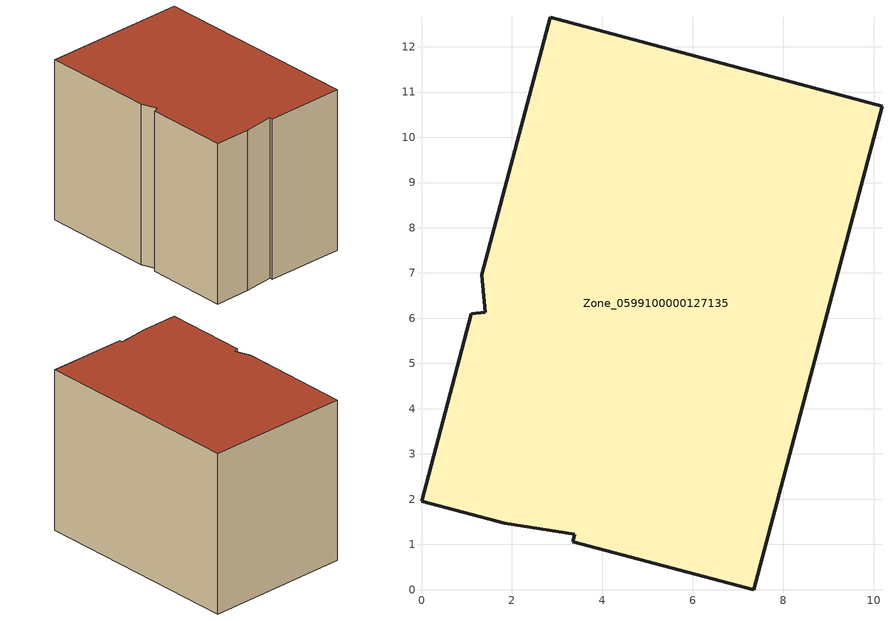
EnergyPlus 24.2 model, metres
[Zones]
Zone_0599100000127135
 floor ground (C_G): 7.34,0 3.35,1.06 3.39,1.22 1.84,1.46 0,1.95 1.1,6.1 1.41,6.14 1.34,6.96 2.85,12.65 10.18,10.69 z0
 wall outside (C_F): 7.34,0 10.18,10.69 2.85,12.65 1.34,6.96 1.41,6.14 1.1,6.1 0,1.95 1.84,1.46 3.39,1.22 3.35,1.06 7.34,0 z0:8.48
 roof outside (C_R): 3.35,1.06 7.34,0 10.18,10.69 2.85,12.65 1.34,6.96 1.41,6.14 1.1,6.1 0,1.95 1.84,1.46 3.39,1.22 z8.48
[BUILDING]
Pand.0599100000127135: North Axis=0; Terrain=City; Loads Convergence Tolerance Value=0.04; Temperature Convergence Tolerance Value=0.4; Solar Distribution=FullExterior; Maximum Number of Warmup Days=25; Minimum Number of Warmup Days=1
[Site:Location]
Rotterdam.The.Hague.AP_ZH_NLD Design_Conditions: Latitude=51.96; Longitude=4.45; Time Zone=1; Elevation=-4.5
[SITE:GROUNDTEMPERATURE:BUILDINGSURFACE]
18, 18, 18, 18, 18, 18, 18, 18, 18, 18, 18, 18
[MATERIAL] Thermal Absorptance=0.9; Solar Absorptance=0.7; Visible Absorptance=0.7
Name | Roughness | Thickness | Conductivity | Density | Specific Heat
G.D.1965 | MediumSmooth | 0.15 | 1 | 540 | 1210
F.D.1965 | Rough | 0.3 | 0.857143 | 1920 | 840
R.D.1965 | MediumRough | 0.2 | 0.08 | 1500 | 1000
[CONSTRUCTION]
C_G: G.D.1965
C_F: F.D.1965
C_R: R.D.1965
[ZONE]
Zone_0599100000127135: Type=1; Multiplier=1; Ceiling Height=Autocalculate; Volume=Autocalculate; Floor Area=autocalculate; Part of Total Floor Area=Yes
[ZONEINFILTRATION:DESIGNFLOWRATE]
Infil_Zone_0599100000127135: Zone or ZoneList or Space or SpaceList=Zone_0599100000127135; Schedule=AlwaysOn; Design Flow Rate Calculation Method=Flow/Area; Flow Rate per Floor Area=0.0042; Constant Term Coefficient=1; Temperature Term Coefficient=0; Velocity Term Coefficient=0; Velocity Squared Term Coefficient=0
[HVACTEMPLATE:ZONE:IDEALLOADSAIRSYSTEM]
Zone_0599100000127135: Maximum Heating Supply Air Temperature=50; Minimum Cooling Supply Air Temperature=13; Maximum Heating Supply Air Humidity Ratio=0.0156; Minimum Cooling Supply Air Humidity Ratio=0.0077; Heating Limit=NoLimit; Cooling Limit=NoLimit; Dehumidification Control Type=ConstantSensibleHeatRatio; Cooling Sensible Heat Ratio=0.7; Dehumidification Setpoint=60; Humidification Control Type=None; Humidification Setpoint=30; Outdoor Air Method=None; Outdoor Air Flow Rate per Person=0.00944; Outdoor Air Flow Rate per Zone Floor Area=0; Outdoor Air Flow Rate per Zone=0; Demand Controlled Ventilation Type=None; Outdoor Air Economizer Type=NoEconomizer; Heat Recovery Type=None; Sensible Heat Recovery Effectiveness=0.7; Latent Heat Recovery Effectiveness=0.65
[ZONECONTROL:THERMOSTAT]
ThermostatControl_Zone_0599100000127135: Zone or ZoneList=Zone_0599100000127135; Control Type Schedule=DualSetpointControlType; Control 1=Thermostat_Zone_0599100000127135; Temperature Difference Between Cutout And Setpoint=0
[THERMOSTATSETPOINT:DUALSETPOINT]
Thermostat_Zone_0599100000127135: Heating Setpoint Temperature Schedule=HeatingSetpoint_Zone_0599100000127135; Cooling Setpoint Temperature Schedule=CoolingSetpoint_Zone_0599100000127135
[SCHEDULE:COMPACT]
HeatingSetpoint_Zone_0599100000127135: Through: 12/31, For: AllDays, Until: 24:00, 21
CoolingSetpoint_Zone_0599100000127135: Through: 12/31, For: AllDays, Until: 24:00, 24
DualSetpointControlType: Through: 12/31, For: AllDays, Until: 24:00, 4
AlwaysOn: Through: 12/31, For: AllDays, Until: 24:00, 1
